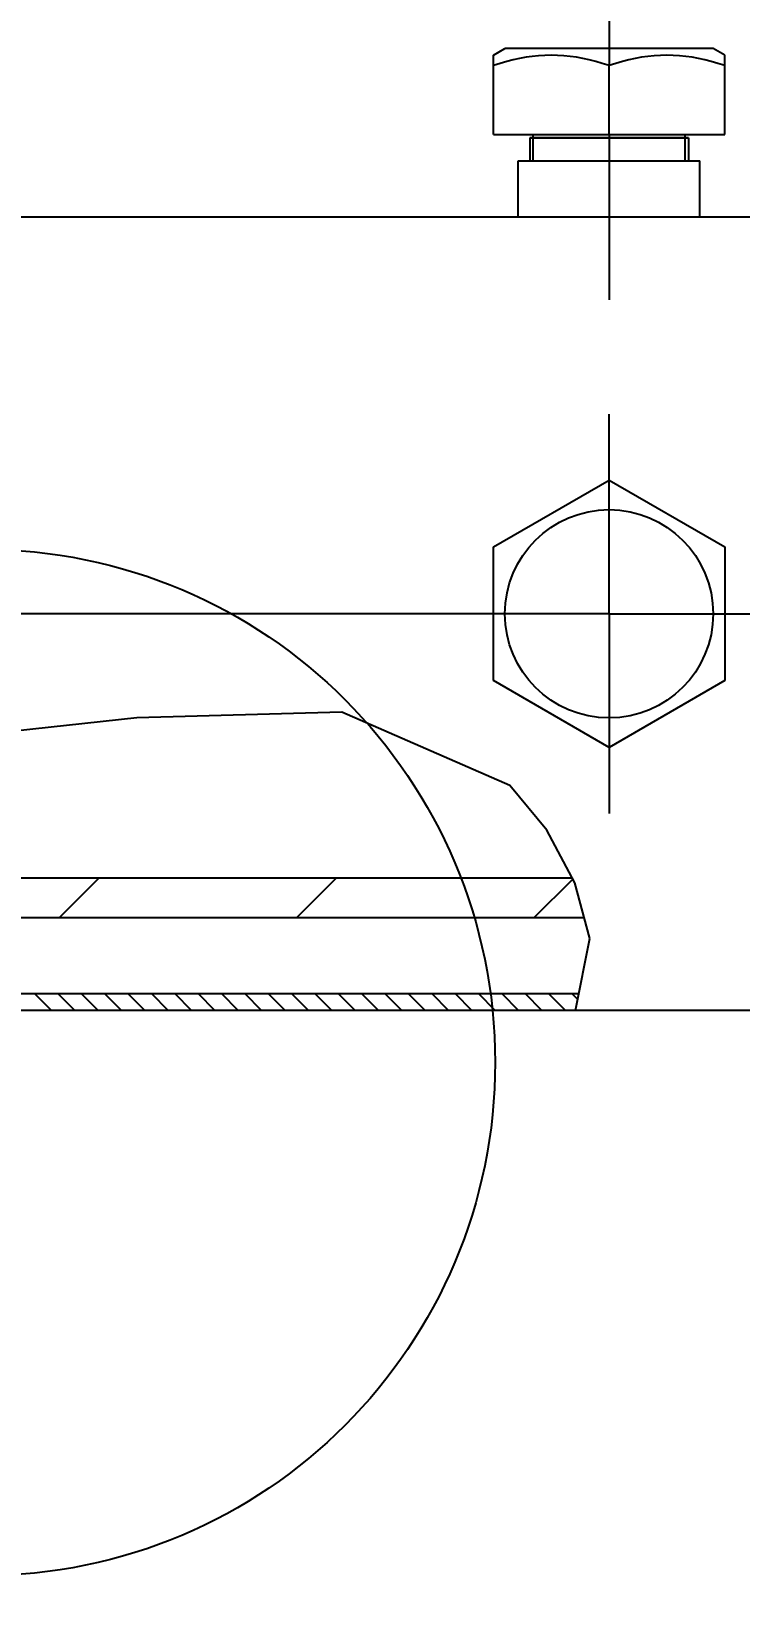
# Model space of a CAD drawing. Header units: millimetres. Extents: x 0 to 1189, y 0 to 841.
# Drawn here: x 224.84 to 246.27, y 705.93 to 753.52 of the extents above; entities that cross this region are included whole.
import ezdxf

# ---------------------------------------------------------------- set-up
doc = ezdxf.new("R2010")
doc.units = ezdxf.units.MM
doc.header["$LTSCALE"] = 65.395
doc.linetypes.add('CENTER', pattern=[0.6, 0.375, -0.075, 0.075, -0.075])
doc.layers.get('0').update_dxf_attribs({"linetype": 'CONTINUOUS'})
doc.layers.add('ALL_AXIS', color=7, linetype='CONTINUOUS')
doc.layers.add('ALL_DIMENSIONS', color=7, linetype='CONTINUOUS')
doc.styles.get("Standard").update_dxf_attribs({"font": 'txt', "width": 0.7})
doc.dimstyles.new('DIMSTYLE_1', dxfattribs={"dimtxt": 3.5, "dimasz": 3, "dimexe": 0.18, "dimexo": 0.0625, "dimgap": 0.09, "dimtad": 1, "dimdec": 5, "dimlfac": 10, "dimdsep": 46, "dimtxsty": 'STANDARD', "dimblk": '_FILLED', "dimblk1": '_FILLED', "dimblk2": '_FILLED', "dimcen": 0.09, "dimadec": 0, "dimazin": 0, "dimtp": 2, "dimtm": 2, "dimtfac": 1, "dimtdec": 5, "dimtofl": 0, "dimtmove": 0, "dimatfit": 3, "dimldrblk": '_FILLED', "dimfxl": 1, "dimtolj": 1, "dimarcsym": 0})

# ---------------------------------------------------------------- blocks, each defined once
blk = doc.blocks.new('_FILLED')
at = {"color": 0, "linetype": 'BYBLOCK'}
blk.add_solid([(0, 0), (-1, 0.167), (-1, -0.167)], dxfattribs=at)
blk = doc.blocks.new('*D0')
at = {"layer": 'ALL_DIMENSIONS', "color": 2, "linetype": 'CONTINUOUS'}
for p, q in [((27.718, 722.401), (27.718, 595.901)), ((1064.818, 722.401), (1064.818, 612.208)), ((1064.818, 601.929), (1064.818, 595.901)), ((27.718, 597.901), (546.268, 597.901)), ((1064.818, 597.901), (546.268, 597.901))]:
    blk.add_line(p, q, dxfattribs=at)
at = {"layer": 'ALL_DIMENSIONS', "color": 2, "linetype": 'CONTINUOUS', "xscale": 3, "yscale": 3, "zscale": 3, "rotation": 180}
blk.add_blockref('_FILLED', (27.718, 597.901), dxfattribs=at)
at = {"layer": 'ALL_DIMENSIONS', "color": 2, "linetype": 'CONTINUOUS', "xscale": 3, "yscale": 3, "zscale": 3}
blk.add_blockref('_FILLED', (1064.818, 597.901), dxfattribs=at)
blk = doc.blocks.new('*D7')
at = {"layer": 'ALL_DIMENSIONS', "color": 2, "linetype": 'CONTINUOUS'}
for p, q in [((27.718, 722.401), (27.718, 587.901)), ((1127.218, 613.901), (1127.218, 587.901)), ((27.718, 589.901), (577.468, 589.901)), ((1127.218, 589.901), (577.468, 589.901))]:
    blk.add_line(p, q, dxfattribs=at)
at = {"layer": 'ALL_DIMENSIONS', "color": 2, "linetype": 'CONTINUOUS', "xscale": 3, "yscale": 3, "zscale": 3, "rotation": 180}
blk.add_blockref('_FILLED', (27.718, 589.901), dxfattribs=at)
at = {"layer": 'ALL_DIMENSIONS', "color": 2, "linetype": 'CONTINUOUS', "xscale": 3, "yscale": 3, "zscale": 3}
blk.add_blockref('_FILLED', (1127.218, 589.901), dxfattribs=at)
blk = doc.blocks.new('*D8')
at = {"layer": 'ALL_DIMENSIONS', "color": 2, "linetype": 'CONTINUOUS'}
for p, q in [((27.718, 722.401), (27.718, 578.96)), ((1151.568, 722.551), (1151.568, 578.96)), ((27.718, 580.96), (589.643, 580.96)), ((1151.568, 580.96), (589.643, 580.96))]:
    blk.add_line(p, q, dxfattribs=at)
at = {"layer": 'ALL_DIMENSIONS', "color": 2, "linetype": 'CONTINUOUS', "xscale": 3, "yscale": 3, "zscale": 3, "rotation": 180}
blk.add_blockref('_FILLED', (27.718, 580.96), dxfattribs=at)
at = {"layer": 'ALL_DIMENSIONS', "color": 2, "linetype": 'CONTINUOUS', "xscale": 3, "yscale": 3, "zscale": 3}
blk.add_blockref('_FILLED', (1151.568, 580.96), dxfattribs=at)

msp = doc.modelspace()

# ---------------------------------------------------------------- linework, layer by layer
at = {"color": 7, "linetype": 'CONTINUOUS'}
for p, q in [((238.8181797, 750.4007175), (245.8181797, 750.4007175)), ((244.7181797, 750.3007175), (239.9181797, 750.3007175)), ((315.3181797, 747.9007175), (204.3181797, 747.9007175)), ((234.2338688, 732.9202971), (228.022939, 732.7548425)), ((239.3162683, 730.7068377), (234.2338688, 732.9202971)), ((228.022939, 732.7548425), (221.7390294, 732.0751257)), ((240.4396502, 729.3507258), (239.3162683, 730.7068377)), ((241.2777301, 727.7607123), (240.4396502, 729.3507258)), ((241.2039348, 727.9007175), (207.0079788, 727.9007175)), ((241.7370857, 726.0757089), (241.2777301, 727.7607123)), ((241.5666996, 726.7007175), (223.2049921, 726.7007175)), ((241.3058943, 723.9007175), (241.7370857, 726.0757089)), ((241.4050192, 724.4007175), (223.6181797, 724.4007175)), ((315.3181797, 723.9007175), (223.6181797, 723.9007175))]:
    msp.add_line(p, q, dxfattribs=at)
at = {"color": 2, "linetype": 'CONTINUOUS'}
for p, q in [((240.0181797, 749.6007175), (240.0181797, 750.3007175)), ((244.6181797, 749.6007175), (244.6181797, 750.3007175)), ((225.6731181, 726.7007175), (226.8731181, 727.9007175)), ((232.8577335, 726.7007175), (234.0577335, 727.9007175)), ((240.0423489, 726.7007175), (241.2171938, 727.8755624)), ((225.4388811, 723.9007175), (224.9388811, 724.4007175)), ((226.1459879, 723.9007175), (225.6459879, 724.4007175)), ((226.8530947, 723.9007175), (226.3530947, 724.4007175)), ((227.5602015, 723.9007175), (227.0602015, 724.4007175)), ((228.2673082, 723.9007175), (227.7673082, 724.4007175)), ((228.974415, 723.9007175), (228.474415, 724.4007175)), ((229.6815218, 723.9007175), (229.1815218, 724.4007175)), ((230.3886286, 723.9007175), (229.8886286, 724.4007175)), ((231.0957354, 723.9007175), (230.5957354, 724.4007175)), ((231.8028421, 723.9007175), (231.3028421, 724.4007175)), ((232.5099489, 723.9007175), (232.0099489, 724.4007175)), ((233.2170557, 723.9007175), (232.7170557, 724.4007175)), ((233.9241625, 723.9007175), (233.4241625, 724.4007175)), ((234.6312693, 723.9007175), (234.1312693, 724.4007175)), ((235.338376, 723.9007175), (234.838376, 724.4007175)), ((236.0454828, 723.9007175), (235.5454828, 724.4007175)), ((236.7525896, 723.9007175), (236.2525896, 724.4007175)), ((237.4596964, 723.9007175), (236.9596964, 724.4007175)), ((238.1668032, 723.9007175), (237.6668032, 724.4007175)), ((238.87391, 723.9007175), (238.37391, 724.4007175)), ((239.5810167, 723.9007175), (239.0810167, 724.4007175)), ((240.2881235, 723.9007175), (239.7881235, 724.4007175)), ((240.9952303, 723.9007175), (240.4952303, 724.4007175)), ((241.3714855, 724.231569), (241.2023371, 724.4007175))]:
    msp.add_line(p, q, dxfattribs=at)
msp.add_circle((223.344627, 722.327182), 15.5253933, dxfattribs=at)
at = {"layer": 'ALL_AXIS', "color": 7, "linetype": 'CENTER'}
for p, q in [((242.3181797, 755.0007175), (242.3181797, 752.4860375)), ((242.3181797, 748.3007175), (242.3181797, 745.4007175)), ((242.3181797, 740.6507175), (242.3181797, 741.9421693)), ((242.3181797, 740.3007175), (242.3181797, 740.6507175)), ((237.9181797, 735.9007175), (183.7181797, 735.9007175)), ((242.3181797, 731.5007175), (242.3181797, 731.1507175)), ((242.3181797, 731.1507175), (242.3181797, 729.8592656))]:
    msp.add_line(p, q, dxfattribs=at)
at = {"layer": 'ALL_AXIS', "color": 7, "linetype": 'CONTINUOUS'}
for p, q in [((238.8181797, 752.7986449), (239.1681797, 753.0007175)), ((245.4681797, 753.0007175), (239.1681797, 753.0007175)), ((245.8181797, 752.7986449), (245.4681797, 753.0007175)), ((238.8181797, 750.4007175), (238.8181797, 752.7986449)), ((242.3181797, 750.4007175), (242.3181797, 752.4860375)), ((245.8181797, 750.4007175), (245.8181797, 752.7986449)), ((239.9181797, 750.3007175), (239.9181797, 749.6007175)), ((239.9181797, 750.3007175), (244.7181797, 750.3007175)), ((240.0181797, 750.3007175), (240.0181797, 750.4007175)), ((244.6181797, 750.3007175), (244.6181797, 750.4007175)), ((244.7181797, 750.3007175), (244.7181797, 749.6007175)), ((239.5681797, 747.9007175), (239.5681797, 749.6007175)), ((239.5681797, 749.6007175), (245.0681797, 749.6007175)), ((245.0681797, 747.9007175), (245.0681797, 749.6007175)), ((238.8181797, 737.9214434), (242.3181797, 739.9421693)), ((242.3181797, 739.9421693), (245.8181797, 737.9214434)), ((238.8181797, 733.8799915), (238.8181797, 737.9214434)), ((245.8181797, 737.9214434), (245.8181797, 733.8799915)), ((242.3181797, 731.8592656), (238.8181797, 733.8799915)), ((245.8181797, 733.8799915), (242.3181797, 731.8592656))]:
    msp.add_line(p, q, dxfattribs=at)
at = {"layer": 'ALL_AXIS', "color": 2, "linetype": 'CENTER'}
for p, q in [((242.3181797, 750.4007175), (242.3181797, 748.3007175)), ((242.3181797, 735.9007175), (242.3181797, 740.3007175)), ((242.3181797, 735.9007175), (237.9181797, 735.9007175)), ((242.3181797, 735.9007175), (242.3181797, 731.5007175)), ((242.3181797, 735.9007175), (246.7181797, 735.9007175))]:
    msp.add_line(p, q, dxfattribs=at)
at = {"layer": 'ALL_AXIS', "color": 7, "linetype": 'CONTINUOUS'}
for points in [[(242.3181797, 752.4860375), (242.1139112, 752.5511149), (241.9134717, 752.6085579), (241.717429, 752.65831), (241.5240799, 752.7005404), (241.3320205, 752.7354783), (241.1409205, 752.7628871), (240.9499712, 752.7826573), (240.7592041, 752.794636), (240.5683551, 752.7986103), (240.3775021, 752.7946505), (240.1867235, 752.7826852), (239.9957538, 752.762926), (239.8046272, 752.7355257), (239.6125235, 752.7005893), (239.4190874, 752.6583458), (239.2229579, 752.6085769), (239.0224704, 752.5511231), (238.8181797, 752.4860375)], [(245.8181797, 752.4860375), (245.6139112, 752.5511149), (245.4134717, 752.6085579), (245.217429, 752.65831), (245.0240799, 752.7005404), (244.8320205, 752.7354783), (244.6409205, 752.7628871), (244.4499712, 752.7826573), (244.2592041, 752.794636), (244.0683551, 752.7986103), (243.8775021, 752.7946505), (243.6867235, 752.7826852), (243.4957538, 752.762926), (243.3046272, 752.7355257), (243.1125235, 752.7005893), (242.9190874, 752.6583458), (242.7229579, 752.6085769), (242.5224704, 752.5511231), (242.3181797, 752.4860375)]]:
    msp.add_lwpolyline(points, dxfattribs=at)
msp.add_circle((242.3181797, 735.9007175), 3.15, dxfattribs=at)

# ---------------------------------------------------------------- dimensions: what is measured, and where the dimension line sits
at = {"layer": 'ALL_DIMENSIONS', "color": 2, "linetype": 'CONTINUOUS'}
for base, p1, picture, middle in [((27.7181796641, 580.9599842335), (1151.5681796641, 722.5507174637), '*D8', (584.8807674898, 581.8349842335)), ((27.7181796641, 589.9007174637), (1127.2181796641, 613.9007174637), '*D7', (571.3431796641, 590.7757174637))]:
    dim = msp.add_linear_dim(base=base, p1=p1, p2=(27.7181796641, 722.4007174637), angle=180, dimstyle='DIMSTYLE_1', dxfattribs=at)
    dim.commit()
    dim.dimension.update_dxf_attribs({"geometry": picture, "text_midpoint": middle, "dimtype": 160})
dim = msp.add_linear_dim(base=(1064.8181796641, 597.9007174637), p1=(27.7181796641, 722.4007174637), p2=(1064.8181796641, 722.4007174637), dimstyle='DIMSTYLE_1', dxfattribs=at)
dim.commit()
dim.dimension.update_dxf_attribs({"geometry": '*D0', "text_midpoint": (540.1431796641, 598.7757174637), "dimtype": 160})

doc.saveas('drawing.dxf')
